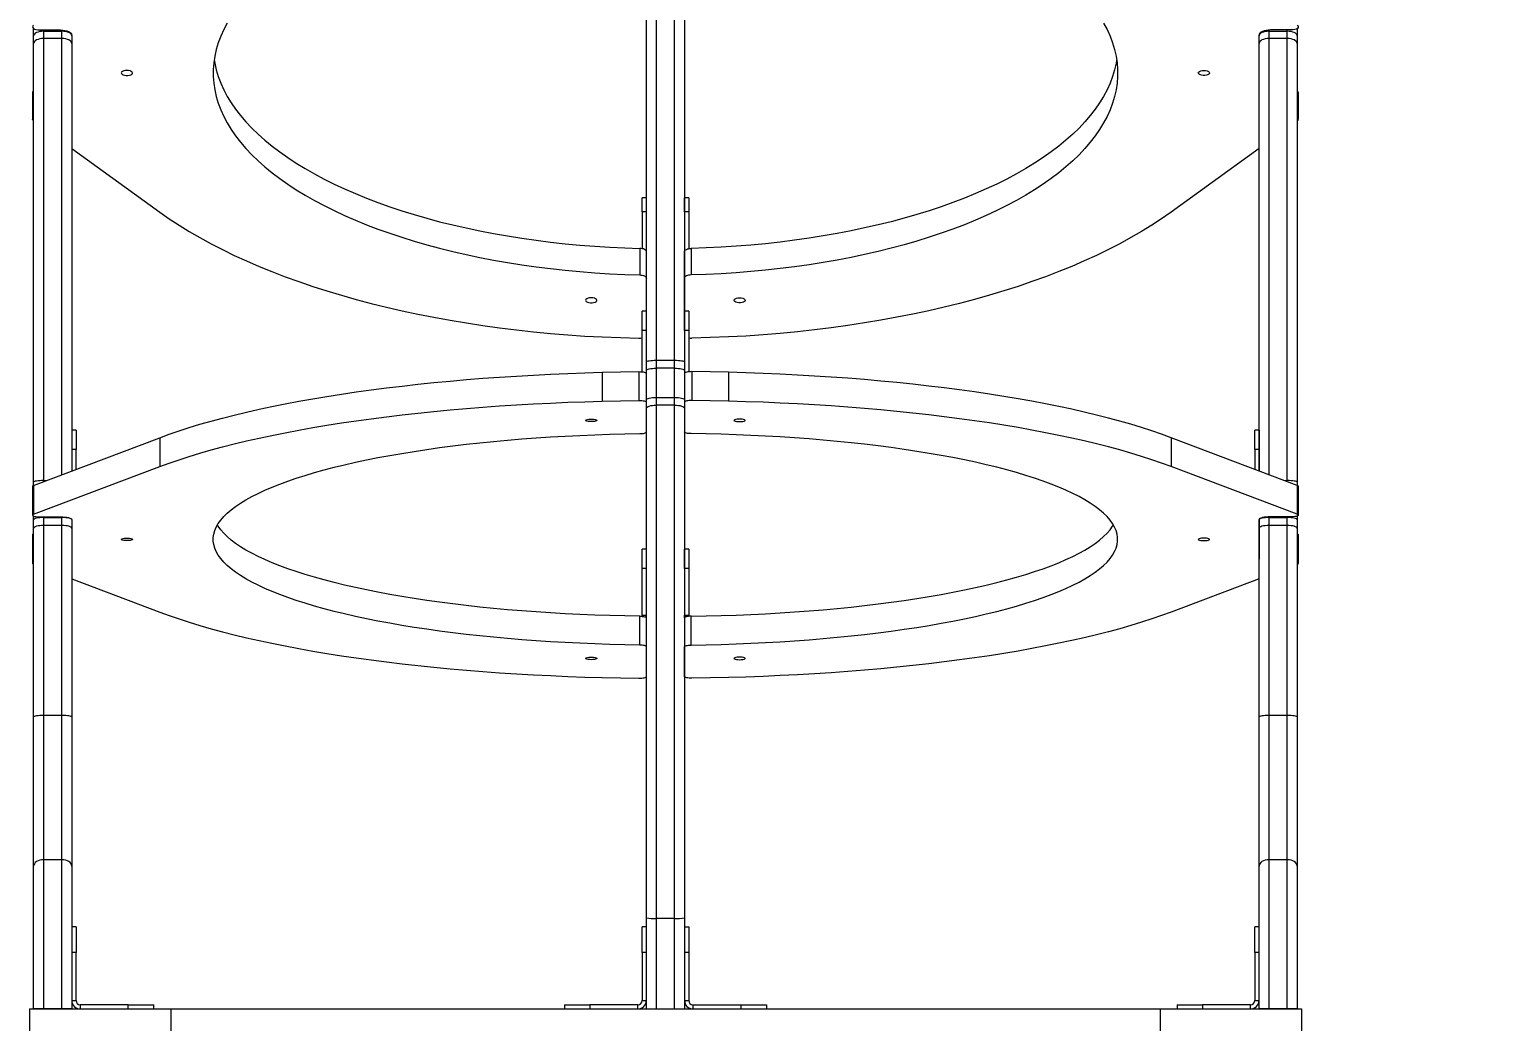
# Model space of a CAD drawing. Header units: millimetres. Extents: x -4781 to 5098, y -4410 to 4664.
# Drawn here: x -631 to 407, y 1575 to 2277 of the extents above; entities that cross this region are included whole.
import ezdxf

# ---------------------------------------------------------------- set-up
doc = ezdxf.new("R2010")
doc.units = ezdxf.units.MM
doc.layers.add('DIKOM_ОБЪЕКТ', color=7, linetype='Continuous')
doc.layers.add('DIKOM_РАЗМЕР_ОБЪЕКТА', color=7, linetype='Continuous')
doc.styles.add('style1', font='arial.ttf', dxfattribs={"width": 0.8})
doc.dimstyles.new('1-50', dxfattribs={"dimtxt": 300, "dimasz": 200, "dimexe": 100, "dimexo": 0, "dimgap": 100, "dimtad": 1, "dimtxsty": 'style1', "dimcen": 200, "dimclrd": 7, "dimclre": 7, "dimclrt": 7, "dimadec": 1, "dimazin": 2, "dimtfac": 1, "dimtmove": 0, "dimatfit": 2, "dimfxl": 0, "dimlwd": 25, "dimlwe": 18, "dimarcsym": 0})

# ---------------------------------------------------------------- blocks, each defined once
blk = doc.blocks.new('*D55')
at = {"layer": 'Defpoints', "color": 0, "transparency": 16777216}
for p in [(-169.8, 3162.4), (761.6, -2110.7), (3503.7, -2110.7)]:
    blk.add_point(p, dxfattribs=at)
at = {"layer": 'DIKOM_РАЗМЕР_ОБЪЕКТА', "color": 7, "lineweight": 18, "transparency": 16777216}
for p, q in [((-169.8, 3162.4), (3603.7, 3162.4)), ((761.6, -2110.7), (3603.7, -2110.7))]:
    blk.add_line(p, q, dxfattribs=at)
at = {"layer": 'DIKOM_РАЗМЕР_ОБЪЕКТА', "color": 7, "lineweight": 25, "transparency": 16777216}
blk.add_line((3503.7, 2962.4), (3503.7, -1910.7), dxfattribs=at)
at = {"layer": 'DIKOM_РАЗМЕР_ОБЪЕКТА', "color": 7, "transparency": 16777216}
for points in [[(3470.3, 2962.4), (3537, 2962.4), (3503.7, 3162.4)], [(3470.3, -1910.7), (3537, -1910.7), (3503.7, -2110.7)]]:
    blk.add_solid(points, dxfattribs=at)
at = {"layer": 'DIKOM_РАЗМЕР_ОБЪЕКТА', "color": 7, "transparency": 16777216, "insert": (3250.5, 1115.8), "char_height": 300, "attachment_point": 5, "rotation": 90, "style": 'style1'}
blk.add_mtext('5270', dxfattribs=at)

msp = doc.modelspace()

# ---------------------------------------------------------------- linework, layer by layer
at = {"layer": 'DIKOM_ОБЪЕКТ', "color": 7, "linetype": 'Continuous', "lineweight": 15}
for p, q in [((-194.722, 2042.298), (-194.722, 2429.829)), ((-187.722, 2433.542), (-187.722, 2043.279)), ((-174.722, 2043.279), (-174.722, 2433.542)), ((-167.722, 2429.829), (-167.722, 2042.298)), ((-628.201, 2272.86), (-628.201, 2277.956)), ((-623.99, 2276.926), (-609.201, 2276.926)), ((-621.201, 2276.926), (-621.201, 2275.991)), ((-621.201, 2275.991), (-621.201, 2270.916)), ((-621.201, 2275.991), (-608.201, 2275.991)), ((-608.201, 2275.991), (-608.201, 2276.898)), ((-608.201, 2270.916), (-608.201, 2275.991)), ((238.758, 2272.86), (238.758, 2273.388)), ((245.758, 2276.898), (245.758, 2275.991)), ((245.758, 2275.991), (245.758, 2270.916)), ((245.758, 2275.991), (258.758, 2275.991)), ((261.546, 2276.926), (246.757, 2276.926)), ((258.758, 2275.991), (258.758, 2276.926)), ((258.758, 2270.916), (258.758, 2275.991)), ((265.758, 2277.956), (265.758, 2272.86)), ((-628.201, 2267.342), (-628.201, 2272.86)), ((-628.201, 1957.036), (-628.201, 2267.342)), ((-621.201, 2270.916), (-621.201, 1958.178)), ((-608.201, 2270.916), (-621.201, 2270.916)), ((-608.201, 1962.305), (-608.201, 2270.916)), ((-601.201, 2272.942), (-601.201, 2273.349)), ((-601.201, 2272.905), (-601.201, 2272.86)), ((-601.201, 2272.86), (-601.201, 2267.342)), ((-601.201, 2267.342), (-601.201, 1964.955)), ((238.758, 2219.686), (238.758, 2273.349)), ((238.758, 2267.342), (238.758, 2272.86)), ((238.758, 1964.955), (238.758, 2267.342)), ((258.758, 2270.916), (245.758, 2270.916)), ((245.758, 2270.916), (245.758, 1962.304)), ((258.758, 1958.178), (258.758, 2270.916)), ((265.758, 2272.86), (265.758, 2267.342)), ((265.758, 2267.342), (265.758, 1957.036)), ((-628.991, 2232.657), (-628.991, 2213.873)), ((266.547, 2213.873), (266.547, 2232.657)), ((-601.201, 2193.137), (-538.944, 2148.102)), ((238.758, 2193.138), (176.5, 2148.102)), ((-194.722, 2158.223), (-197.722, 2158.223)), ((-197.722, 2148.272), (-197.722, 2158.223)), ((-164.722, 2158.223), (-167.722, 2158.223)), ((-167.722, 2148.272), (-167.722, 2158.223)), ((-164.722, 2158.223), (-164.722, 2148.272)), ((-197.722, 2148.272), (-197.722, 2122.254)), ((-194.722, 2148.272), (-197.722, 2148.272)), ((-164.722, 2148.272), (-167.722, 2148.272)), ((-167.722, 2148.272), (-167.722, 2120.205)), ((-164.722, 2148.272), (-164.722, 2122.254)), ((-199.435, 2122.437), (-199.435, 2103.654)), ((-167.722, 2101.422), (-167.722, 2120.205)), ((-163.008, 2122.437), (-163.008, 2103.654)), ((-167.722, 2078.097), (-167.722, 2101.422)), ((-194.722, 2078.097), (-197.722, 2078.097)), ((-197.722, 2064.31), (-197.722, 2078.097)), ((-164.722, 2078.097), (-167.722, 2078.097)), ((-167.722, 2064.31), (-167.722, 2078.097)), ((-164.722, 2078.097), (-164.722, 2064.31)), ((-225.868, 2059.765), (-199.945, 2058.888)), ((-197.722, 2035.125), (-197.722, 2064.31)), ((-194.722, 2064.31), (-197.722, 2064.31)), ((-164.722, 2064.31), (-167.722, 2064.31)), ((-167.722, 2064.31), (-167.722, 2034.052)), ((-164.722, 2064.31), (-164.722, 2035.125)), ((-136.576, 2059.765), (-162.499, 2058.888)), ((-225.868, 2034.762), (-199.945, 2035.221)), ((-225.868, 2034.762), (-225.868, 2014.346)), ((-199.945, 2035.221), (-199.945, 2014.804)), ((-194.722, 2036.009), (-194.722, 2042.298)), ((-194.722, 2015.421), (-194.722, 2036.009)), ((-187.722, 2043.279), (-187.722, 2037.647)), ((-187.722, 2043.279), (-174.722, 2043.279)), ((-187.722, 2037.647), (-187.722, 2017.06)), ((-174.722, 2037.647), (-187.722, 2037.647)), ((-174.722, 2037.647), (-174.722, 2043.279)), ((-174.722, 2017.06), (-174.722, 2037.647)), ((-167.722, 2042.298), (-167.722, 2036.009)), ((-167.722, 2036.009), (-167.722, 2015.421)), ((-162.499, 2035.221), (-162.499, 2014.804)), ((-136.576, 2034.762), (-162.499, 2035.221)), ((-136.576, 2034.762), (-136.576, 2014.346)), ((-167.722, 2034.052), (-167.722, 2013.635)), ((-225.868, 2014.346), (-199.945, 2014.804)), ((-194.722, 2009.275), (-194.722, 2015.421)), ((-187.722, 2017.06), (-187.722, 2011.556)), ((-187.722, 2017.06), (-174.722, 2017.06)), ((-174.722, 2011.556), (-174.722, 2017.06)), ((-167.722, 2015.421), (-167.722, 2009.275)), ((-136.576, 2014.346), (-162.499, 2014.804)), ((-194.722, 1648.732), (-194.722, 2009.275)), ((-187.722, 2011.556), (-187.722, 1648.471)), ((-174.722, 2011.556), (-187.722, 2011.556)), ((-174.722, 1648.471), (-174.722, 2011.556)), ((-167.722, 2013.635), (-167.722, 1992.542)), ((-167.722, 2009.275), (-167.722, 1648.732)), ((-598.201, 1993.905), (-601.201, 1993.905)), ((-598.201, 1993.905), (-598.201, 1980.118)), ((238.758, 1993.905), (235.758, 1993.905)), ((235.758, 1980.118), (235.758, 1993.905)), ((238.758, 1993.905), (238.758, 1980.118)), ((-628.183, 1954.739), (-538.944, 1988.527)), ((-538.944, 1988.527), (-538.944, 1968.11)), ((176.5, 1988.527), (176.5, 1968.11)), ((265.739, 1954.739), (176.5, 1988.527)), ((-598.201, 1980.118), (-601.201, 1980.118)), ((-598.201, 1966.091), (-598.201, 1980.118)), ((238.758, 1980.118), (235.758, 1980.118)), ((235.758, 1980.118), (235.758, 1966.091)), ((238.758, 1980.118), (238.758, 1964.955)), ((-628.183, 1934.323), (-538.944, 1968.11)), ((265.739, 1934.323), (176.5, 1968.11)), ((-628.991, 1954.102), (-628.991, 1933.685)), ((-628.201, 1954.733), (-628.201, 1957.036)), ((-628.183, 1954.739), (-628.183, 1934.323)), ((-621.201, 1958.178), (-621.201, 1957.383)), ((-621.201, 1958.178), (-619.101, 1958.178)), ((256.657, 1958.178), (258.758, 1958.178)), ((258.758, 1957.383), (258.758, 1958.178)), ((265.739, 1954.739), (265.739, 1934.323)), ((265.758, 1957.036), (265.758, 1954.732)), ((266.547, 1933.685), (266.547, 1954.102)), ((-628.201, 1930.368), (-628.201, 1933.054)), ((-623.99, 1932.515), (-609.201, 1932.515)), ((-621.201, 1932.515), (-621.201, 1932.006)), ((-621.201, 1932.006), (-621.201, 1926.43)), ((-621.201, 1932.006), (-608.201, 1932.006)), ((-608.201, 1932.006), (-608.201, 1932.5)), ((-608.201, 1926.43), (-608.201, 1932.006)), ((245.758, 1932.5), (245.758, 1932.006)), ((245.758, 1932.006), (245.758, 1926.43)), ((245.758, 1932.006), (258.758, 1932.006)), ((261.546, 1932.515), (246.757, 1932.515)), ((258.758, 1932.006), (258.758, 1932.515)), ((258.758, 1926.43), (258.758, 1932.006)), ((265.758, 1933.054), (265.758, 1930.368)), ((-628.201, 1924.304), (-628.201, 1930.368)), ((-628.201, 1790.957), (-628.201, 1924.304)), ((-621.201, 1926.43), (-621.201, 1792.038)), ((-608.201, 1926.43), (-621.201, 1926.43)), ((-608.201, 1792.038), (-608.201, 1926.43)), ((-601.201, 1930.643), (-601.201, 1930.43)), ((-601.201, 1930.41), (-601.201, 1930.368)), ((-601.201, 1930.368), (-601.201, 1924.304)), ((-601.201, 1924.304), (-601.201, 1790.957)), ((238.758, 1930.368), (238.758, 1930.663)), ((238.758, 1930.643), (238.758, 1902.555)), ((238.758, 1924.304), (238.758, 1930.368)), ((238.758, 1790.957), (238.758, 1924.304)), ((245.758, 1926.43), (245.758, 1792.038)), ((258.758, 1926.43), (245.758, 1926.43)), ((258.758, 1792.038), (258.758, 1926.43)), ((265.758, 1930.368), (265.758, 1924.304)), ((265.758, 1924.304), (265.758, 1790.957)), ((-628.991, 1919.93), (-628.991, 1899.513)), ((266.547, 1899.513), (266.547, 1919.93)), ((-194.722, 1909.712), (-197.722, 1909.712)), ((-197.722, 1895.925), (-197.722, 1909.712)), ((-164.722, 1909.712), (-167.722, 1909.712)), ((-167.722, 1895.925), (-167.722, 1909.712)), ((-164.722, 1909.712), (-164.722, 1895.925)), ((-197.722, 1862.87), (-197.722, 1895.925)), ((-194.722, 1895.925), (-197.722, 1895.925)), ((-164.722, 1895.925), (-167.722, 1895.925)), ((-167.722, 1895.925), (-167.722, 1862.87)), ((-164.722, 1895.925), (-164.722, 1862.87)), ((-601.201, 1888.659), (-538.944, 1865.088)), ((238.758, 1888.66), (176.5, 1865.088)), ((-199.435, 1841.824), (-199.435, 1862.241)), ((-197.722, 1862.87), (-194.722, 1862.87)), ((-167.722, 1862.87), (-164.722, 1862.87)), ((-167.722, 1861.072), (-167.722, 1862.87)), ((-167.722, 1861.072), (-167.722, 1840.656)), ((-163.008, 1841.824), (-163.008, 1862.241)), ((-167.722, 1819.563), (-167.722, 1840.656)), ((-225.868, 1818.852), (-199.945, 1818.393)), ((-136.576, 1818.852), (-162.499, 1818.393)), ((-628.201, 1685.431), (-628.201, 1790.957)), ((-621.201, 1792.038), (-621.201, 1689.889)), ((-608.201, 1792.038), (-621.201, 1792.038)), ((-608.201, 1689.889), (-608.201, 1792.038)), ((-601.201, 1790.957), (-601.201, 1685.431)), ((238.758, 1685.431), (238.758, 1790.957)), ((245.758, 1792.038), (245.758, 1689.889)), ((258.758, 1792.038), (245.758, 1792.038)), ((258.758, 1689.889), (258.758, 1792.038)), ((265.758, 1790.957), (265.758, 1685.431)), ((-628.201, 1584.397), (-628.201, 1685.431)), ((-621.201, 1689.889), (-621.201, 1584.397)), ((-608.201, 1689.889), (-621.201, 1689.889)), ((-608.201, 1584.397), (-608.201, 1689.889)), ((-601.201, 1685.431), (-601.201, 1584.397)), ((238.758, 1584.397), (238.758, 1685.431)), ((245.758, 1689.889), (245.758, 1584.397)), ((258.758, 1689.889), (245.758, 1689.889)), ((258.758, 1584.397), (258.758, 1689.889)), ((265.758, 1685.431), (265.758, 1584.397)), ((-598.201, 1642.397), (-601.201, 1642.397)), ((-598.201, 1642.397), (-598.201, 1624.397)), ((-194.722, 1642.397), (-197.721, 1642.397)), ((-197.721, 1624.397), (-197.721, 1642.397)), ((-194.722, 1584.397), (-194.722, 1648.732)), ((-187.722, 1648.471), (-187.722, 1584.397)), ((-174.722, 1648.471), (-187.722, 1648.471)), ((-174.722, 1584.397), (-174.722, 1648.471)), ((-167.722, 1648.732), (-167.722, 1584.397)), ((-167.722, 1642.397), (-164.722, 1642.397)), ((-164.722, 1642.397), (-164.722, 1624.397)), ((238.758, 1642.397), (235.758, 1642.397)), ((235.758, 1624.397), (235.758, 1642.397)), ((-598.201, 1624.397), (-601.201, 1624.397)), ((-598.201, 1590.397), (-598.201, 1624.397)), ((-197.721, 1624.397), (-197.721, 1590.397)), ((-194.722, 1624.397), (-197.721, 1624.397)), ((-164.722, 1624.397), (-167.722, 1624.397)), ((-164.722, 1624.397), (-164.722, 1590.397)), ((238.758, 1624.397), (235.758, 1624.397)), ((235.758, 1624.397), (235.758, 1590.397)), ((-601.201, 1590.397), (-598.201, 1590.397)), ((-197.721, 1590.397), (-194.722, 1590.397)), ((-167.722, 1590.397), (-164.722, 1590.397)), ((235.758, 1590.397), (238.758, 1590.397)), ((-631.222, 1584.397), (-631.222, 1563.397)), ((-631.222, 1584.397), (-531.222, 1584.397)), ((-621.201, 1584.397), (-628.201, 1584.397)), ((-608.201, 1584.397), (-621.201, 1584.397)), ((-601.201, 1584.397), (-608.201, 1584.397)), ((-595.201, 1587.397), (-595.201, 1584.397)), ((-561.201, 1587.397), (-595.201, 1587.397)), ((-561.201, 1584.397), (-561.201, 1587.397)), ((-561.201, 1587.397), (-543.201, 1587.397)), ((-543.201, 1584.397), (-543.201, 1587.397)), ((-531.222, 1584.397), (-531.222, 1563.397)), ((-531.222, 1584.397), (168.778, 1584.397)), ((-252.721, 1587.397), (-252.721, 1584.397)), ((-252.721, 1587.397), (-234.721, 1587.397)), ((-234.721, 1587.397), (-234.721, 1584.397)), ((-200.721, 1587.397), (-234.721, 1587.397)), ((-200.721, 1584.397), (-200.721, 1587.397)), ((-161.722, 1587.397), (-161.722, 1584.397)), ((-161.722, 1587.397), (-127.722, 1587.397)), ((-127.722, 1587.397), (-109.722, 1587.397)), ((-127.722, 1584.397), (-127.722, 1587.397)), ((-109.722, 1587.397), (-109.722, 1584.397)), ((168.778, 1584.397), (168.778, 1563.397)), ((168.778, 1584.397), (268.778, 1584.397)), ((180.758, 1587.397), (180.758, 1584.397)), ((180.758, 1587.397), (198.758, 1587.397)), ((198.758, 1587.397), (198.758, 1584.397)), ((232.758, 1587.397), (198.758, 1587.397)), ((232.758, 1584.397), (232.758, 1587.397)), ((245.758, 1584.397), (238.758, 1584.397)), ((258.758, 1584.397), (245.758, 1584.397)), ((265.758, 1584.397), (258.758, 1584.397)), ((268.778, 1584.397), (268.778, 1563.397))]:
    msp.add_line(p, q, dxfattribs=at)
at = {"layer": 'DIKOM_ОБЪЕКТ', "color": 7, "linetype": 'Continuous', "lineweight": 15, "flags": 128}
for points in [[(-628.183, 2280.38), (-628.756, 2279.839), (-628.987, 2279.25), (-628.86, 2278.654), (-628.385, 2278.095), (-627.595, 2277.612), (-626.547, 2277.24), (-625.316, 2277.006), (-623.99, 2276.926)], [(-621.201, 2275.991), (-622.567, 2275.93), (-623.88, 2275.752), (-625.09, 2275.463), (-626.151, 2275.074), (-627.021, 2274.599), (-627.668, 2274.058), (-628.066, 2273.471), (-628.201, 2272.86)], [(-609.201, 2276.926), (-607.641, 2276.857), (-606.14, 2276.654), (-604.757, 2276.323), (-603.545, 2275.879), (-602.55, 2275.336), (-601.81, 2274.718), (-601.355, 2274.047), (-601.201, 2273.349)], [(-601.201, 2272.86), (-601.335, 2273.471), (-601.734, 2274.058), (-602.381, 2274.599), (-603.251, 2275.074), (-604.312, 2275.463), (-605.522, 2275.752), (-606.835, 2275.93), (-608.201, 2275.991)], [(-491.198, 2281.848), (-493.654, 2277.217), (-495.764, 2272.551), (-497.526, 2267.857), (-498.938, 2263.14), (-499.998, 2258.404), (-500.706, 2253.654), (-501.06, 2248.897), (-501.06, 2244.138), (-500.706, 2239.381), (-499.998, 2234.631), (-498.938, 2229.895), (-497.526, 2225.178), (-495.764, 2220.484), (-493.654, 2215.819), (-491.198, 2211.187), (-488.399, 2206.595), (-485.26, 2202.047), (-481.784, 2197.548), (-477.976, 2193.104), (-473.839, 2188.718), (-469.379, 2184.397), (-464.599, 2180.144), (-459.506, 2175.964), (-454.105, 2171.863), (-448.402, 2167.844), (-442.403, 2163.912), (-436.115, 2160.072), (-429.545, 2156.327), (-422.7, 2152.682), (-415.588, 2149.141), (-408.216, 2145.708), (-400.594, 2142.386), (-392.728, 2139.179), (-384.628, 2136.092), (-376.303, 2133.126), (-367.762, 2130.286), (-359.015, 2127.574), (-350.07, 2124.994), (-340.939, 2122.548), (-331.631, 2120.24), (-322.156, 2118.071), (-312.526, 2116.044), (-302.75, 2114.162), (-292.839, 2112.426), (-282.805, 2110.838), (-272.658, 2109.401), (-262.41, 2108.115), (-252.072, 2106.983), (-241.655, 2106.004), (-231.172, 2105.182), (-220.633, 2104.515), (-210.05, 2104.006), (-199.435, 2103.654)], [(128.754, 2281.848), (131.21, 2277.217), (133.32, 2272.551), (135.082, 2267.857), (136.494, 2263.14), (137.555, 2258.404), (138.262, 2253.654), (138.616, 2248.897), (138.616, 2244.138), (138.262, 2239.381), (137.555, 2234.631), (136.494, 2229.895), (135.082, 2225.178), (133.32, 2220.484), (131.21, 2215.819), (128.754, 2211.187), (125.955, 2206.595), (122.816, 2202.047), (119.34, 2197.548), (115.532, 2193.104), (111.395, 2188.718), (106.935, 2184.397), (102.155, 2180.144), (97.062, 2175.964), (91.661, 2171.863), (85.958, 2167.844), (79.959, 2163.912), (73.671, 2160.072), (67.101, 2156.327), (60.256, 2152.682), (53.144, 2149.141), (45.773, 2145.708), (38.15, 2142.386), (30.284, 2139.179), (22.184, 2136.092), (13.859, 2133.126), (5.318, 2130.286), (-3.429, 2127.574), (-12.374, 2124.994), (-21.505, 2122.548), (-30.813, 2120.24), (-40.288, 2118.071), (-49.918, 2116.044), (-59.694, 2114.162), (-69.605, 2112.426), (-79.639, 2110.838), (-89.786, 2109.401), (-100.034, 2108.115), (-110.372, 2106.983), (-120.789, 2106.004), (-131.272, 2105.182), (-141.811, 2104.515), (-152.394, 2104.006), (-163.008, 2103.654)], [(246.757, 2276.926), (245.197, 2276.857), (243.696, 2276.654), (242.313, 2276.323), (241.101, 2275.879), (240.106, 2275.336), (239.367, 2274.718), (238.911, 2274.047), (238.758, 2273.349)], [(245.758, 2275.991), (244.392, 2275.93), (243.079, 2275.752), (241.869, 2275.463), (240.808, 2275.074), (239.938, 2274.599), (239.291, 2274.058), (238.893, 2273.471), (238.758, 2272.86)], [(265.758, 2272.86), (265.624, 2273.471), (265.225, 2274.058), (264.578, 2274.599), (263.708, 2275.074), (262.647, 2275.463), (261.437, 2275.752), (260.124, 2275.93), (258.758, 2275.991)], [(265.739, 2280.38), (266.312, 2279.839), (266.543, 2279.25), (266.416, 2278.654), (265.941, 2278.095), (265.151, 2277.612), (264.103, 2277.24), (262.872, 2277.006), (261.546, 2276.926)], [(-621.201, 2270.916), (-622.567, 2270.847), (-623.88, 2270.644), (-625.09, 2270.314), (-626.151, 2269.869), (-627.021, 2269.328), (-627.668, 2268.71), (-628.066, 2268.039), (-628.201, 2267.342)], [(-601.201, 2267.342), (-601.335, 2268.039), (-601.734, 2268.71), (-602.381, 2269.328), (-603.251, 2269.869), (-604.312, 2270.314), (-605.522, 2270.644), (-606.835, 2270.847), (-608.201, 2270.916)], [(245.758, 2270.916), (244.392, 2270.847), (243.079, 2270.644), (241.869, 2270.314), (240.808, 2269.869), (239.938, 2269.328), (239.291, 2268.71), (238.893, 2268.039), (238.758, 2267.342)], [(265.758, 2267.342), (265.624, 2268.039), (265.225, 2268.71), (264.578, 2269.328), (263.708, 2269.869), (262.647, 2270.314), (261.437, 2270.644), (260.124, 2270.847), (258.758, 2270.916)], [(-500.414, 2255.909), (-499.998, 2253.415), (-498.938, 2248.679), (-497.526, 2243.961), (-495.764, 2239.267), (-493.654, 2234.602), (-491.198, 2229.971), (-488.399, 2225.378), (-485.26, 2220.83), (-481.784, 2216.332), (-477.976, 2211.887), (-473.839, 2207.501), (-469.379, 2203.18), (-464.599, 2198.927), (-459.506, 2194.748), (-454.105, 2190.646), (-448.402, 2186.627), (-442.403, 2182.696), (-436.115, 2178.855), (-429.545, 2175.111), (-422.7, 2171.466), (-415.588, 2167.925), (-408.216, 2164.491), (-400.594, 2161.169), (-392.728, 2157.963), (-384.628, 2154.875), (-376.303, 2151.909), (-367.762, 2149.069), (-359.015, 2146.357), (-350.07, 2143.777), (-340.939, 2141.331), (-331.631, 2139.023), (-322.156, 2136.854), (-312.526, 2134.827), (-302.75, 2132.945), (-292.839, 2131.209), (-282.805, 2129.622), (-272.658, 2128.184), (-262.41, 2126.898), (-252.072, 2125.766), (-241.655, 2124.788), (-231.172, 2123.965), (-220.633, 2123.298), (-210.05, 2122.789), (-199.435, 2122.437)], [(137.97, 2255.909), (137.555, 2253.415), (136.494, 2248.679), (135.082, 2243.961), (133.32, 2239.267), (131.21, 2234.602), (128.754, 2229.971), (125.955, 2225.378), (122.816, 2220.83), (119.34, 2216.332), (115.532, 2211.887), (111.395, 2207.501), (106.935, 2203.18), (102.155, 2198.927), (97.062, 2194.748), (91.661, 2190.646), (85.958, 2186.627), (79.959, 2182.696), (73.671, 2178.855), (67.101, 2175.111), (60.256, 2171.466), (53.144, 2167.925), (45.773, 2164.491), (38.15, 2161.169), (30.284, 2157.963), (22.184, 2154.875), (13.859, 2151.909), (5.318, 2149.069), (-3.429, 2146.357), (-12.374, 2143.777), (-21.505, 2141.331), (-30.813, 2139.023), (-40.288, 2136.854), (-49.918, 2134.827), (-59.694, 2132.945), (-69.605, 2131.209), (-79.639, 2129.622), (-89.786, 2128.184), (-100.034, 2126.898), (-110.372, 2125.766), (-120.789, 2124.788), (-131.272, 2123.965), (-141.811, 2123.298), (-152.394, 2122.789), (-163.008, 2122.437)], [(-562.201, 2248.306), (-563.38, 2248.227), (-564.455, 2247.995), (-565.329, 2247.633), (-565.925, 2247.171), (-566.19, 2246.651), (-566.101, 2246.12), (-565.666, 2245.623), (-564.922, 2245.206), (-563.937, 2244.906), (-562.798, 2244.749), (-561.605, 2244.749), (-560.466, 2244.906), (-559.481, 2245.206), (-558.737, 2245.623), (-558.302, 2246.12), (-558.213, 2246.651), (-558.478, 2247.171), (-559.074, 2247.633), (-559.948, 2247.995), (-561.022, 2248.227), (-562.201, 2248.306)], [(199.758, 2248.306), (200.937, 2248.227), (202.011, 2247.995), (202.885, 2247.633), (203.481, 2247.171), (203.746, 2246.651), (203.657, 2246.12), (203.222, 2245.623), (202.478, 2245.206), (201.493, 2244.906), (200.354, 2244.749), (199.161, 2244.749), (198.022, 2244.906), (197.037, 2245.206), (196.293, 2245.623), (195.858, 2246.12), (195.769, 2246.651), (196.034, 2247.171), (196.63, 2247.633), (197.504, 2247.995), (198.579, 2248.227), (199.758, 2248.306)], [(-628.183, 2212.655), (-628.756, 2213.196), (-628.987, 2213.785), (-628.86, 2214.381), (-628.385, 2214.94), (-628.201, 2215.079)], [(265.739, 2212.655), (266.312, 2213.196), (266.543, 2213.785), (266.416, 2214.381), (265.941, 2214.94), (265.758, 2215.079)], [(-538.944, 2148.102), (-532.288, 2143.444), (-525.33, 2138.874), (-518.076, 2134.399), (-510.532, 2130.02), (-502.704, 2125.741), (-494.6, 2121.567), (-486.226, 2117.501), (-477.589, 2113.547), (-468.696, 2109.707), (-459.556, 2105.985), (-450.176, 2102.385), (-440.565, 2098.909), (-430.73, 2095.56), (-420.68, 2092.342), (-410.423, 2089.256), (-399.969, 2086.306), (-389.326, 2083.495), (-378.503, 2080.824), (-367.51, 2078.296), (-356.356, 2075.913), (-345.051, 2073.677), (-333.605, 2071.59), (-322.026, 2069.653), (-310.326, 2067.87), (-298.514, 2066.24), (-286.601, 2064.766), (-274.595, 2063.448), (-262.509, 2062.288), (-250.352, 2061.287), (-238.135, 2060.446), (-225.868, 2059.765)], [(176.5, 2148.102), (169.844, 2143.444), (162.886, 2138.874), (155.632, 2134.399), (148.088, 2130.02), (140.261, 2125.741), (132.156, 2121.567), (123.782, 2117.501), (115.145, 2113.547), (106.252, 2109.707), (97.112, 2105.985), (87.733, 2102.385), (78.121, 2098.909), (68.286, 2095.56), (58.236, 2092.342), (47.979, 2089.256), (37.525, 2086.306), (26.882, 2083.495), (16.059, 2080.824), (5.066, 2078.296), (-6.087, 2075.913), (-17.392, 2073.677), (-28.839, 2071.59), (-40.417, 2069.653), (-52.118, 2067.87), (-63.93, 2066.24), (-75.843, 2064.766), (-87.848, 2063.448), (-99.935, 2062.288), (-112.092, 2061.287), (-124.309, 2060.446), (-136.576, 2059.765)], [(-194.722, 2120.205), (-194.811, 2120.626), (-195.076, 2121.031), (-195.506, 2121.407), (-196.087, 2121.74), (-196.797, 2122.019), (-197.612, 2122.232), (-198.502, 2122.374), (-199.435, 2122.437)], [(-167.722, 2120.205), (-167.633, 2120.626), (-167.368, 2121.031), (-166.938, 2121.407), (-166.357, 2121.74), (-165.647, 2122.019), (-164.832, 2122.232), (-163.942, 2122.374), (-163.008, 2122.437)], [(-199.435, 2103.654), (-198.502, 2103.59), (-197.612, 2103.449), (-196.797, 2103.235), (-196.087, 2102.957), (-195.506, 2102.624), (-195.076, 2102.248), (-194.811, 2101.842), (-194.722, 2101.422)], [(-163.008, 2103.654), (-163.942, 2103.59), (-164.832, 2103.449), (-165.647, 2103.235), (-166.357, 2102.957), (-166.938, 2102.624), (-167.368, 2102.248), (-167.633, 2101.842), (-167.722, 2101.422)], [(-233.722, 2087.45), (-234.901, 2087.371), (-235.975, 2087.139), (-236.849, 2086.777), (-237.445, 2086.315), (-237.711, 2085.795), (-237.622, 2085.264), (-237.186, 2084.767), (-236.443, 2084.35), (-235.457, 2084.05), (-234.318, 2083.893), (-233.126, 2083.893), (-231.986, 2084.05), (-231.001, 2084.35), (-230.258, 2084.767), (-229.822, 2085.264), (-229.733, 2085.795), (-229.998, 2086.315), (-230.595, 2086.777), (-231.469, 2087.139), (-232.543, 2087.371), (-233.722, 2087.45)], [(-128.722, 2087.45), (-127.543, 2087.371), (-126.469, 2087.139), (-125.595, 2086.777), (-124.998, 2086.315), (-124.733, 2085.795), (-124.822, 2085.264), (-125.258, 2084.767), (-126.001, 2084.35), (-126.986, 2084.05), (-128.126, 2083.893), (-129.318, 2083.893), (-130.457, 2084.05), (-131.443, 2084.35), (-132.186, 2084.767), (-132.622, 2085.264), (-132.711, 2085.795), (-132.445, 2086.315), (-131.849, 2086.777), (-130.975, 2087.139), (-129.901, 2087.371), (-128.722, 2087.45)], [(-538.944, 1988.527), (-532.288, 1990.965), (-525.33, 1993.356), (-518.076, 1995.699), (-510.532, 1997.991), (-502.704, 2000.23), (-494.6, 2002.415), (-486.226, 2004.543), (-477.589, 2006.613), (-468.696, 2008.622), (-459.556, 2010.57), (-450.176, 2012.455), (-440.565, 2014.274), (-430.73, 2016.027), (-420.68, 2017.711), (-410.423, 2019.326), (-399.969, 2020.87), (-389.326, 2022.342), (-378.503, 2023.74), (-367.51, 2025.063), (-356.356, 2026.31), (-345.051, 2027.481), (-333.605, 2028.573), (-322.026, 2029.587), (-310.326, 2030.52), (-298.514, 2031.373), (-286.601, 2032.145), (-274.595, 2032.834), (-262.509, 2033.441), (-250.352, 2033.965), (-238.135, 2034.406), (-225.868, 2034.762)], [(-199.945, 2035.221), (-198.939, 2035.208), (-197.964, 2035.148), (-197.061, 2035.043), (-196.266, 2034.898), (-195.612, 2034.718), (-195.124, 2034.512), (-194.823, 2034.287), (-194.722, 2034.052)], [(-194.722, 2042.298), (-194.588, 2042.49), (-194.19, 2042.674), (-193.543, 2042.843), (-192.672, 2042.992), (-191.611, 2043.114), (-190.401, 2043.205), (-189.088, 2043.261), (-187.722, 2043.279)], [(-194.722, 2036.009), (-194.588, 2036.328), (-194.19, 2036.636), (-193.543, 2036.919), (-192.672, 2037.167), (-191.611, 2037.371), (-190.401, 2037.523), (-189.088, 2037.616), (-187.722, 2037.647)], [(-174.722, 2043.279), (-173.357, 2043.261), (-172.044, 2043.205), (-170.833, 2043.114), (-169.773, 2042.992), (-168.902, 2042.843), (-168.255, 2042.674), (-167.857, 2042.49), (-167.722, 2042.298)], [(-174.722, 2037.647), (-173.357, 2037.616), (-172.044, 2037.523), (-170.833, 2037.371), (-169.773, 2037.167), (-168.902, 2036.919), (-168.255, 2036.636), (-167.857, 2036.328), (-167.722, 2036.009)], [(-162.499, 2035.221), (-163.505, 2035.208), (-164.48, 2035.148), (-165.383, 2035.043), (-166.178, 2034.898), (-166.832, 2034.718), (-167.32, 2034.512), (-167.62, 2034.287), (-167.722, 2034.052)], [(176.5, 1988.527), (169.844, 1990.965), (162.886, 1993.356), (155.632, 1995.699), (148.088, 1997.991), (140.261, 2000.23), (132.156, 2002.415), (123.782, 2004.543), (115.145, 2006.613), (106.252, 2008.622), (97.112, 2010.57), (87.733, 2012.455), (78.121, 2014.274), (68.286, 2016.027), (58.236, 2017.711), (47.979, 2019.326), (37.525, 2020.87), (26.882, 2022.342), (16.059, 2023.74), (5.066, 2025.063), (-6.087, 2026.31), (-17.392, 2027.481), (-28.839, 2028.573), (-40.417, 2029.587), (-52.118, 2030.52), (-63.93, 2031.373), (-75.843, 2032.145), (-87.848, 2032.834), (-99.935, 2033.441), (-112.092, 2033.965), (-124.309, 2034.406), (-136.576, 2034.762)], [(-538.944, 1968.11), (-532.288, 1970.548), (-525.33, 1972.939), (-518.076, 1975.282), (-510.532, 1977.574), (-502.704, 1979.813), (-494.6, 1981.998), (-486.226, 1984.126), (-477.589, 1986.196), (-468.696, 1988.206), (-459.556, 1990.154), (-450.176, 1992.038), (-440.565, 1993.858), (-430.73, 1995.61), (-420.68, 1997.295), (-410.423, 1998.91), (-399.969, 2000.454), (-389.326, 2001.925), (-378.503, 2003.323), (-367.51, 2004.646), (-356.356, 2005.894), (-345.051, 2007.064), (-333.605, 2008.156), (-322.026, 2009.17), (-310.326, 2010.103), (-298.514, 2010.956), (-286.601, 2011.728), (-274.595, 2012.418), (-262.509, 2013.025), (-250.352, 2013.549), (-238.135, 2013.989), (-225.868, 2014.346)], [(-199.945, 2014.804), (-198.939, 2014.791), (-197.964, 2014.731), (-197.061, 2014.626), (-196.266, 2014.481), (-195.612, 2014.302), (-195.124, 2014.095), (-194.823, 2013.87), (-194.722, 2013.635)], [(-194.722, 2015.421), (-194.588, 2015.741), (-194.19, 2016.048), (-193.543, 2016.331), (-192.672, 2016.58), (-191.611, 2016.783), (-190.401, 2016.935), (-189.088, 2017.028), (-187.722, 2017.06)], [(-174.722, 2017.06), (-173.357, 2017.028), (-172.044, 2016.935), (-170.833, 2016.783), (-169.773, 2016.58), (-168.902, 2016.331), (-168.255, 2016.048), (-167.857, 2015.741), (-167.722, 2015.421)], [(-162.499, 2014.804), (-163.505, 2014.791), (-164.48, 2014.731), (-165.383, 2014.626), (-166.178, 2014.481), (-166.832, 2014.302), (-167.32, 2014.095), (-167.62, 2013.87), (-167.722, 2013.635)], [(176.5, 1968.11), (169.844, 1970.548), (162.886, 1972.939), (155.632, 1975.282), (148.088, 1977.574), (140.261, 1979.813), (132.156, 1981.998), (123.782, 1984.126), (115.145, 1986.196), (106.252, 1988.206), (97.112, 1990.154), (87.733, 1992.038), (78.121, 1993.858), (68.286, 1995.61), (58.236, 1997.295), (47.979, 1998.91), (37.525, 2000.454), (26.882, 2001.925), (16.059, 2003.323), (5.066, 2004.646), (-6.087, 2005.894), (-17.392, 2007.064), (-28.839, 2008.156), (-40.417, 2009.17), (-52.118, 2010.103), (-63.93, 2010.956), (-75.843, 2011.728), (-87.848, 2012.418), (-99.935, 2013.025), (-112.092, 2013.549), (-124.309, 2013.989), (-136.576, 2014.346)], [(-194.722, 2009.275), (-194.588, 2009.72), (-194.19, 2010.148), (-193.543, 2010.542), (-192.672, 2010.888), (-191.611, 2011.171), (-190.401, 2011.382), (-189.088, 2011.512), (-187.722, 2011.556)], [(-174.722, 2011.556), (-173.357, 2011.512), (-172.044, 2011.382), (-170.833, 2011.171), (-169.773, 2010.888), (-168.902, 2010.542), (-168.255, 2010.148), (-167.857, 2009.72), (-167.722, 2009.275)], [(-233.722, 1999.855), (-234.901, 1999.896), (-235.975, 2000.018), (-236.849, 2000.207), (-237.445, 2000.449), (-237.711, 2000.721), (-237.622, 2001), (-237.186, 2001.259), (-236.443, 2001.477), (-235.457, 2001.635), (-234.318, 2001.717), (-233.126, 2001.717), (-231.986, 2001.635), (-231.001, 2001.477), (-230.258, 2001.259), (-229.822, 2001), (-229.733, 2000.721), (-229.998, 2000.449), (-230.595, 2000.207), (-231.469, 2000.018), (-232.543, 1999.896), (-233.722, 1999.855)], [(-128.722, 1999.855), (-127.543, 1999.896), (-126.469, 2000.018), (-125.595, 2000.207), (-124.998, 2000.449), (-124.733, 2000.721), (-124.822, 2001), (-125.258, 2001.259), (-126.001, 2001.477), (-126.986, 2001.635), (-128.126, 2001.717), (-129.318, 2001.717), (-130.457, 2001.635), (-131.443, 2001.477), (-132.186, 2001.259), (-132.622, 2001), (-132.711, 2000.721), (-132.445, 2000.449), (-131.849, 2000.207), (-130.975, 2000.018), (-129.901, 1999.896), (-128.722, 1999.855)], [(-199.435, 1841.824), (-210.05, 1842.008), (-220.633, 1842.275), (-231.172, 1842.624), (-241.655, 1843.054), (-252.072, 1843.566), (-262.41, 1844.159), (-272.658, 1844.832), (-282.805, 1845.584), (-292.839, 1846.415), (-302.75, 1847.324), (-312.526, 1848.309), (-322.156, 1849.37), (-331.631, 1850.505), (-340.939, 1851.713), (-350.07, 1852.993), (-359.015, 1854.344), (-367.762, 1855.763), (-376.303, 1857.25), (-384.628, 1858.802), (-392.728, 1860.418), (-400.594, 1862.096), (-408.216, 1863.835), (-415.588, 1865.632), (-422.7, 1867.485), (-429.545, 1869.393), (-436.115, 1871.353), (-442.403, 1873.363), (-448.402, 1875.421), (-454.105, 1877.525), (-459.506, 1879.671), (-464.599, 1881.859), (-469.379, 1884.085), (-473.839, 1886.347), (-477.976, 1888.642), (-481.784, 1890.968), (-485.26, 1893.323), (-488.399, 1895.704), (-491.198, 1898.107), (-493.654, 1900.531), (-495.764, 1902.973), (-497.526, 1905.43), (-498.938, 1907.899), (-499.998, 1910.378), (-500.706, 1912.863), (-501.06, 1915.353), (-501.06, 1917.844), (-500.706, 1920.334), (-499.998, 1922.82), (-498.938, 1925.299), (-497.526, 1927.768), (-495.764, 1930.225), (-493.654, 1932.667), (-491.198, 1935.091), (-488.399, 1937.494), (-485.26, 1939.875), (-481.784, 1942.229), (-477.976, 1944.556), (-473.839, 1946.851), (-469.379, 1949.113), (-464.599, 1951.339), (-459.506, 1953.527), (-454.105, 1955.673), (-448.402, 1957.777), (-442.403, 1959.835), (-436.115, 1961.845), (-429.545, 1963.805), (-422.7, 1965.712), (-415.588, 1967.566), (-408.216, 1969.363), (-400.594, 1971.101), (-392.728, 1972.78), (-384.628, 1974.396), (-376.303, 1975.948), (-367.762, 1977.435), (-359.015, 1978.854), (-350.07, 1980.205), (-340.939, 1981.485), (-331.631, 1982.693), (-322.156, 1983.828), (-312.526, 1984.889), (-302.75, 1985.874), (-292.839, 1986.783), (-282.805, 1987.614), (-272.658, 1988.366), (-262.41, 1989.039), (-252.072, 1989.632), (-241.655, 1990.144), (-231.172, 1990.574), (-220.633, 1990.923), (-210.05, 1991.19), (-199.435, 1991.374)], [(-199.435, 1991.374), (-198.502, 1991.407), (-197.612, 1991.481), (-196.797, 1991.593), (-196.087, 1991.739), (-195.506, 1991.913), (-195.076, 1992.11), (-194.811, 1992.322), (-194.722, 1992.542)], [(-163.008, 1991.374), (-163.942, 1991.407), (-164.832, 1991.481), (-165.647, 1991.593), (-166.357, 1991.739), (-166.938, 1991.913), (-167.368, 1992.11), (-167.633, 1992.322), (-167.722, 1992.542)], [(-163.008, 1841.824), (-152.394, 1842.008), (-141.811, 1842.275), (-131.272, 1842.624), (-120.789, 1843.054), (-110.372, 1843.566), (-100.034, 1844.159), (-89.786, 1844.832), (-79.639, 1845.584), (-69.605, 1846.415), (-59.694, 1847.324), (-49.918, 1848.309), (-40.288, 1849.37), (-30.813, 1850.505), (-21.505, 1851.713), (-12.374, 1852.993), (-3.429, 1854.344), (5.318, 1855.763), (13.859, 1857.25), (22.184, 1858.802), (30.284, 1860.418), (38.15, 1862.096), (45.773, 1863.835), (53.144, 1865.632), (60.256, 1867.485), (67.101, 1869.393), (73.671, 1871.353), (79.959, 1873.363), (85.958, 1875.421), (91.661, 1877.525), (97.062, 1879.671), (102.155, 1881.859), (106.935, 1884.085), (111.395, 1886.347), (115.532, 1888.642), (119.34, 1890.968), (122.816, 1893.323), (125.955, 1895.704), (128.754, 1898.107), (131.21, 1900.531), (133.32, 1902.973), (135.082, 1905.43), (136.494, 1907.899), (137.555, 1910.378), (138.262, 1912.863), (138.616, 1915.353), (138.616, 1917.844), (138.262, 1920.334), (137.555, 1922.82), (136.494, 1925.299), (135.082, 1927.768), (133.32, 1930.225), (131.21, 1932.667), (128.754, 1935.091), (125.955, 1937.494), (122.816, 1939.875), (119.34, 1942.229), (115.532, 1944.556), (111.395, 1946.851), (106.935, 1949.113), (102.155, 1951.339), (97.062, 1953.527), (91.661, 1955.673), (85.958, 1957.777), (79.959, 1959.835), (73.671, 1961.845), (67.101, 1963.805), (60.256, 1965.712), (53.144, 1967.566), (45.773, 1969.363), (38.15, 1971.101), (30.284, 1972.78), (22.184, 1974.396), (13.859, 1975.948), (5.318, 1977.435), (-3.429, 1978.854), (-12.374, 1980.205), (-21.505, 1981.485), (-30.813, 1982.693), (-40.288, 1983.828), (-49.918, 1984.889), (-59.694, 1985.874), (-69.605, 1986.783), (-79.639, 1987.614), (-89.786, 1988.366), (-100.034, 1989.039), (-110.372, 1989.632), (-120.789, 1990.144), (-131.272, 1990.574), (-141.811, 1990.923), (-152.394, 1991.19), (-163.008, 1991.374)], [(-628.183, 1954.739), (-628.756, 1954.456), (-628.987, 1954.148), (-628.991, 1954.102)], [(-621.201, 1958.178), (-622.567, 1958.156), (-623.88, 1958.091), (-625.09, 1957.985), (-626.151, 1957.843), (-627.021, 1957.67), (-627.668, 1957.473), (-628.066, 1957.259), (-628.201, 1957.036)], [(265.758, 1957.036), (265.624, 1957.259), (265.225, 1957.473), (264.578, 1957.67), (263.708, 1957.843), (262.647, 1957.985), (261.437, 1958.091), (260.124, 1958.156), (258.758, 1958.178)], [(265.739, 1954.739), (266.312, 1954.456), (266.543, 1954.148), (266.547, 1954.102)], [(-628.183, 1934.323), (-628.756, 1934.04), (-628.987, 1933.731), (-628.86, 1933.419), (-628.385, 1933.127), (-627.595, 1932.874), (-626.547, 1932.679), (-625.316, 1932.556), (-623.99, 1932.515)], [(-621.201, 1932.006), (-622.567, 1931.975), (-623.88, 1931.881), (-625.09, 1931.73), (-626.151, 1931.526), (-627.021, 1931.278), (-627.668, 1930.995), (-628.066, 1930.687), (-628.201, 1930.368)], [(-609.201, 1932.515), (-607.641, 1932.479), (-606.14, 1932.372), (-604.757, 1932.199), (-603.545, 1931.966), (-602.55, 1931.683), (-601.81, 1931.359), (-601.355, 1931.008), (-601.201, 1930.643)], [(-601.201, 1930.368), (-601.335, 1930.687), (-601.734, 1930.995), (-602.381, 1931.278), (-603.251, 1931.526), (-604.312, 1931.73), (-605.522, 1931.881), (-606.835, 1931.975), (-608.201, 1932.006)], [(246.757, 1932.515), (245.197, 1932.479), (243.696, 1932.372), (242.313, 1932.199), (241.101, 1931.966), (240.106, 1931.683), (239.367, 1931.359), (238.911, 1931.008), (238.758, 1930.643)], [(245.758, 1932.006), (244.392, 1931.975), (243.079, 1931.881), (241.869, 1931.73), (240.808, 1931.526), (239.938, 1931.278), (239.291, 1930.995), (238.893, 1930.687), (238.758, 1930.368)], [(265.758, 1930.368), (265.624, 1930.687), (265.225, 1930.995), (264.578, 1931.278), (263.708, 1931.526), (262.647, 1931.73), (261.437, 1931.881), (260.124, 1931.975), (258.758, 1932.006)], [(265.739, 1934.323), (266.312, 1934.04), (266.543, 1933.731), (266.416, 1933.419), (265.941, 1933.127), (265.151, 1932.874), (264.103, 1932.679), (262.872, 1932.556), (261.546, 1932.515)], [(-621.201, 1926.43), (-622.567, 1926.389), (-623.88, 1926.268), (-625.09, 1926.072), (-626.151, 1925.807), (-627.021, 1925.485), (-627.668, 1925.117), (-628.066, 1924.718), (-628.201, 1924.304)], [(-601.201, 1924.304), (-601.335, 1924.718), (-601.734, 1925.117), (-602.381, 1925.485), (-603.251, 1925.807), (-604.312, 1926.072), (-605.522, 1926.268), (-606.835, 1926.389), (-608.201, 1926.43)], [(-199.435, 1862.241), (-210.05, 1862.425), (-220.633, 1862.691), (-231.172, 1863.04), (-241.655, 1863.471), (-252.072, 1863.983), (-262.41, 1864.576), (-272.658, 1865.249), (-282.805, 1866.001), (-292.839, 1866.832), (-302.75, 1867.74), (-312.526, 1868.726), (-322.156, 1869.786), (-331.631, 1870.922), (-340.939, 1872.13), (-350.07, 1873.41), (-359.015, 1874.76), (-367.762, 1876.18), (-376.303, 1877.666), (-384.628, 1879.219), (-392.728, 1880.835), (-400.594, 1882.513), (-408.216, 1884.252), (-415.588, 1886.049), (-422.7, 1887.902), (-429.545, 1889.81), (-436.115, 1891.77), (-442.403, 1893.78), (-448.402, 1895.838), (-454.105, 1897.941), (-459.506, 1900.088), (-464.599, 1902.276), (-469.379, 1904.501), (-473.839, 1906.763), (-477.976, 1909.059), (-481.784, 1911.385), (-485.26, 1913.74), (-488.399, 1916.12), (-491.198, 1918.524), (-493.654, 1920.948), (-495.764, 1923.39), (-497.526, 1925.846), (-498.118, 1926.807)], [(-163.008, 1862.241), (-152.394, 1862.425), (-141.811, 1862.691), (-131.272, 1863.04), (-120.789, 1863.471), (-110.372, 1863.983), (-100.034, 1864.576), (-89.786, 1865.249), (-79.639, 1866.001), (-69.605, 1866.832), (-59.694, 1867.74), (-49.918, 1868.726), (-40.288, 1869.786), (-30.813, 1870.922), (-21.505, 1872.13), (-12.374, 1873.41), (-3.429, 1874.76), (5.318, 1876.18), (13.859, 1877.666), (22.184, 1879.219), (30.284, 1880.835), (38.15, 1882.513), (45.773, 1884.252), (53.144, 1886.049), (60.256, 1887.902), (67.101, 1889.81), (73.671, 1891.77), (79.959, 1893.78), (85.958, 1895.838), (91.661, 1897.941), (97.062, 1900.088), (102.155, 1902.276), (106.935, 1904.501), (111.395, 1906.763), (115.532, 1909.059), (119.34, 1911.385), (122.816, 1913.74), (125.955, 1916.12), (128.754, 1918.524), (131.21, 1920.948), (133.32, 1923.39), (135.082, 1925.846), (135.674, 1926.807)], [(245.758, 1926.43), (244.392, 1926.389), (243.079, 1926.268), (241.869, 1926.072), (240.808, 1925.807), (239.938, 1925.485), (239.291, 1925.117), (238.893, 1924.718), (238.758, 1924.304)], [(265.758, 1924.304), (265.624, 1924.718), (265.225, 1925.117), (264.578, 1925.485), (263.708, 1925.807), (262.647, 1926.072), (261.437, 1926.268), (260.124, 1926.389), (258.758, 1926.43)], [(-562.201, 1915.663), (-563.38, 1915.704), (-564.455, 1915.825), (-565.329, 1916.015), (-565.925, 1916.257), (-566.19, 1916.529), (-566.101, 1916.807), (-565.666, 1917.067), (-564.922, 1917.285), (-563.937, 1917.442), (-562.798, 1917.525), (-561.605, 1917.525), (-560.466, 1917.442), (-559.481, 1917.285), (-558.737, 1917.067), (-558.302, 1916.807), (-558.213, 1916.529), (-558.478, 1916.257), (-559.074, 1916.015), (-559.948, 1915.825), (-561.022, 1915.704), (-562.201, 1915.663)], [(199.758, 1915.663), (200.937, 1915.704), (202.011, 1915.825), (202.885, 1916.015), (203.481, 1916.257), (203.746, 1916.529), (203.657, 1916.807), (203.222, 1917.067), (202.478, 1917.285), (201.493, 1917.442), (200.354, 1917.525), (199.161, 1917.525), (198.022, 1917.442), (197.037, 1917.285), (196.293, 1917.067), (195.858, 1916.807), (195.769, 1916.529), (196.034, 1916.257), (196.63, 1916.015), (197.504, 1915.825), (198.579, 1915.704), (199.758, 1915.663)], [(-628.183, 1898.875), (-628.756, 1899.158), (-628.987, 1899.467), (-628.86, 1899.779), (-628.385, 1900.071), (-628.201, 1900.144)], [(265.739, 1898.875), (266.312, 1899.158), (266.543, 1899.467), (266.416, 1899.779), (265.941, 1900.071), (265.758, 1900.144)], [(-538.944, 1865.088), (-532.288, 1862.65), (-525.33, 1860.258), (-518.076, 1857.916), (-510.532, 1855.624), (-502.704, 1853.384), (-494.6, 1851.2), (-486.226, 1849.072), (-477.589, 1847.002), (-468.696, 1844.992), (-459.556, 1843.044), (-450.176, 1841.16), (-440.565, 1839.34), (-430.73, 1837.588), (-420.68, 1835.903), (-410.423, 1834.288), (-399.969, 1832.744), (-389.326, 1831.273), (-378.503, 1829.875), (-367.51, 1828.551), (-356.356, 1827.304), (-345.051, 1826.134), (-333.605, 1825.041), (-322.026, 1824.028), (-310.326, 1823.094), (-298.514, 1822.241), (-286.601, 1821.47), (-274.595, 1820.78), (-262.509, 1820.173), (-250.352, 1819.649), (-238.135, 1819.209), (-225.868, 1818.852)], [(-199.435, 1862.241), (-198.502, 1862.207), (-197.612, 1862.133), (-196.797, 1862.022), (-196.087, 1861.876), (-195.506, 1861.702), (-195.076, 1861.505), (-194.811, 1861.292), (-194.722, 1861.072)], [(-197.814, 1862.154), (-197.78, 1862.301), (-197.722, 1862.87)], [(-194.917, 1861.396), (-194.837, 1861.732), (-194.722, 1862.87)], [(-167.722, 1862.87), (-167.607, 1861.732), (-167.527, 1861.396)], [(-163.008, 1862.241), (-163.942, 1862.207), (-164.832, 1862.133), (-165.647, 1862.022), (-166.357, 1861.876), (-166.938, 1861.702), (-167.368, 1861.505), (-167.633, 1861.292), (-167.722, 1861.072)], [(-164.722, 1862.87), (-164.664, 1862.301), (-164.63, 1862.154)], [(176.5, 1865.088), (169.844, 1862.65), (162.886, 1860.258), (155.632, 1857.916), (148.088, 1855.624), (140.261, 1853.384), (132.156, 1851.2), (123.782, 1849.072), (115.145, 1847.002), (106.252, 1844.992), (97.112, 1843.044), (87.733, 1841.16), (78.121, 1839.34), (68.286, 1837.588), (58.236, 1835.903), (47.979, 1834.288), (37.525, 1832.744), (26.882, 1831.273), (16.059, 1829.875), (5.066, 1828.551), (-6.087, 1827.304), (-17.392, 1826.134), (-28.839, 1825.041), (-40.417, 1824.028), (-52.118, 1823.094), (-63.93, 1822.241), (-75.843, 1821.47), (-87.848, 1820.78), (-99.935, 1820.173), (-112.092, 1819.649), (-124.309, 1819.209), (-136.576, 1818.852)], [(-194.722, 1840.656), (-194.811, 1840.876), (-195.076, 1841.088), (-195.506, 1841.285), (-196.087, 1841.459), (-196.797, 1841.605), (-197.612, 1841.717), (-198.502, 1841.791), (-199.435, 1841.824)], [(-167.722, 1840.656), (-167.633, 1840.876), (-167.368, 1841.088), (-166.938, 1841.285), (-166.357, 1841.459), (-165.647, 1841.605), (-164.832, 1841.717), (-163.942, 1841.791), (-163.008, 1841.824)], [(-233.722, 1831.47), (-234.901, 1831.512), (-235.975, 1831.633), (-236.849, 1831.823), (-237.445, 1832.065), (-237.711, 1832.337), (-237.622, 1832.615), (-237.186, 1832.875), (-236.443, 1833.093), (-235.457, 1833.25), (-234.318, 1833.332), (-233.126, 1833.332), (-231.986, 1833.25), (-231.001, 1833.093), (-230.258, 1832.875), (-229.822, 1832.615), (-229.733, 1832.337), (-229.998, 1832.065), (-230.595, 1831.823), (-231.469, 1831.633), (-232.543, 1831.512), (-233.722, 1831.47)], [(-128.722, 1831.47), (-127.543, 1831.512), (-126.469, 1831.633), (-125.595, 1831.823), (-124.998, 1832.065), (-124.733, 1832.337), (-124.822, 1832.615), (-125.258, 1832.875), (-126.001, 1833.093), (-126.986, 1833.25), (-128.126, 1833.332), (-129.318, 1833.332), (-130.457, 1833.25), (-131.443, 1833.093), (-132.186, 1832.875), (-132.622, 1832.615), (-132.711, 1832.337), (-132.445, 1832.065), (-131.849, 1831.823), (-130.975, 1831.633), (-129.901, 1831.512), (-128.722, 1831.47)], [(-199.945, 1818.393), (-198.939, 1818.407), (-197.964, 1818.467), (-197.061, 1818.572), (-196.266, 1818.717), (-195.612, 1818.896), (-195.124, 1819.103), (-194.823, 1819.328), (-194.722, 1819.563)], [(-162.499, 1818.393), (-163.505, 1818.407), (-164.48, 1818.467), (-165.383, 1818.572), (-166.178, 1818.717), (-166.832, 1818.896), (-167.32, 1819.103), (-167.62, 1819.328), (-167.722, 1819.563)], [(-621.201, 1792.038), (-622.567, 1792.018), (-623.88, 1791.956), (-625.09, 1791.856), (-626.151, 1791.722), (-627.021, 1791.558), (-627.668, 1791.371), (-628.066, 1791.168), (-628.201, 1790.957)], [(-601.201, 1790.957), (-601.335, 1791.168), (-601.734, 1791.371), (-602.381, 1791.558), (-603.251, 1791.722), (-604.312, 1791.856), (-605.522, 1791.956), (-606.835, 1792.018), (-608.201, 1792.038)], [(245.758, 1792.038), (244.392, 1792.018), (243.079, 1791.956), (241.869, 1791.856), (240.808, 1791.722), (239.938, 1791.558), (239.291, 1791.371), (238.893, 1791.168), (238.758, 1790.957)], [(265.758, 1790.957), (265.624, 1791.168), (265.225, 1791.371), (264.578, 1791.558), (263.708, 1791.722), (262.647, 1791.856), (261.437, 1791.956), (260.124, 1792.018), (258.758, 1792.038)], [(-621.201, 1689.889), (-622.567, 1689.803), (-623.88, 1689.55), (-625.09, 1689.138), (-626.151, 1688.583), (-627.021, 1687.908), (-627.668, 1687.137), (-628.066, 1686.301), (-628.201, 1685.431)], [(-601.201, 1685.431), (-601.335, 1686.301), (-601.734, 1687.137), (-602.381, 1687.908), (-603.251, 1688.583), (-604.312, 1689.138), (-605.522, 1689.55), (-606.835, 1689.803), (-608.201, 1689.889)], [(245.758, 1689.889), (244.392, 1689.803), (243.079, 1689.55), (241.869, 1689.138), (240.808, 1688.583), (239.938, 1687.908), (239.291, 1687.137), (238.893, 1686.301), (238.758, 1685.431)], [(265.758, 1685.431), (265.624, 1686.301), (265.225, 1687.137), (264.578, 1687.908), (263.708, 1688.583), (262.647, 1689.138), (261.437, 1689.55), (260.124, 1689.803), (258.758, 1689.889)]]:
    msp.add_lwpolyline(points, dxfattribs=at)
at = {"layer": 'DIKOM_ОБЪЕКТ', "color": 7, "linetype": 'Continuous', "lineweight": 15}
for centre, radius, start, end in [((-627.349, 2232.444), 1.655, 120.968714, 172.604558), ((264.906, 2232.444), 1.654, 7.387277, 59.00516), ((-199.696, 2069.377), 10.492, 268.639873, 280.84439), ((-162.748, 2069.377), 10.492, 259.155689, 271.360063), ((-627.959, 1919.449), 1.138, 102.266162, 155.011246), ((265.516, 1919.449), 1.137, 24.980136, 77.704472), ((-189.47, 1695.584), 47.145, 263.603684, 272.124549), ((-172.975, 1695.584), 47.145, 267.875446, 276.396321), ((-595.201, 1590.397), 6, 180, 270), ((-595.201, 1590.397), 3, 180, 270), ((-200.721, 1590.397), 3, 270, 0), ((-200.721, 1590.397), 6, 270, 0), ((-161.722, 1590.397), 6, 180, 270), ((-161.722, 1590.397), 3, 180, 270), ((232.758, 1590.397), 3, 270, 0), ((232.758, 1590.397), 6, 270, 0)]:
    msp.add_arc(centre, radius, start, end, dxfattribs=at)

# ---------------------------------------------------------------- dimensions: what is measured, and where the dimension line sits
at = {"layer": 'DIKOM_РАЗМЕР_ОБЪЕКТА'}
dim = msp.add_linear_dim(base=(3503.662, -2110.651), p1=(-169.773, 3162.356), p2=(761.574, -2110.651), angle=90, text='5270', dimstyle='1-50', dxfattribs=at)
dim.commit()
dim.dimension.update_dxf_attribs({"geometry": '*D55', "text_midpoint": (3503.662, 1115.846), "dimtype": 160})

doc.saveas('drawing.dxf')
